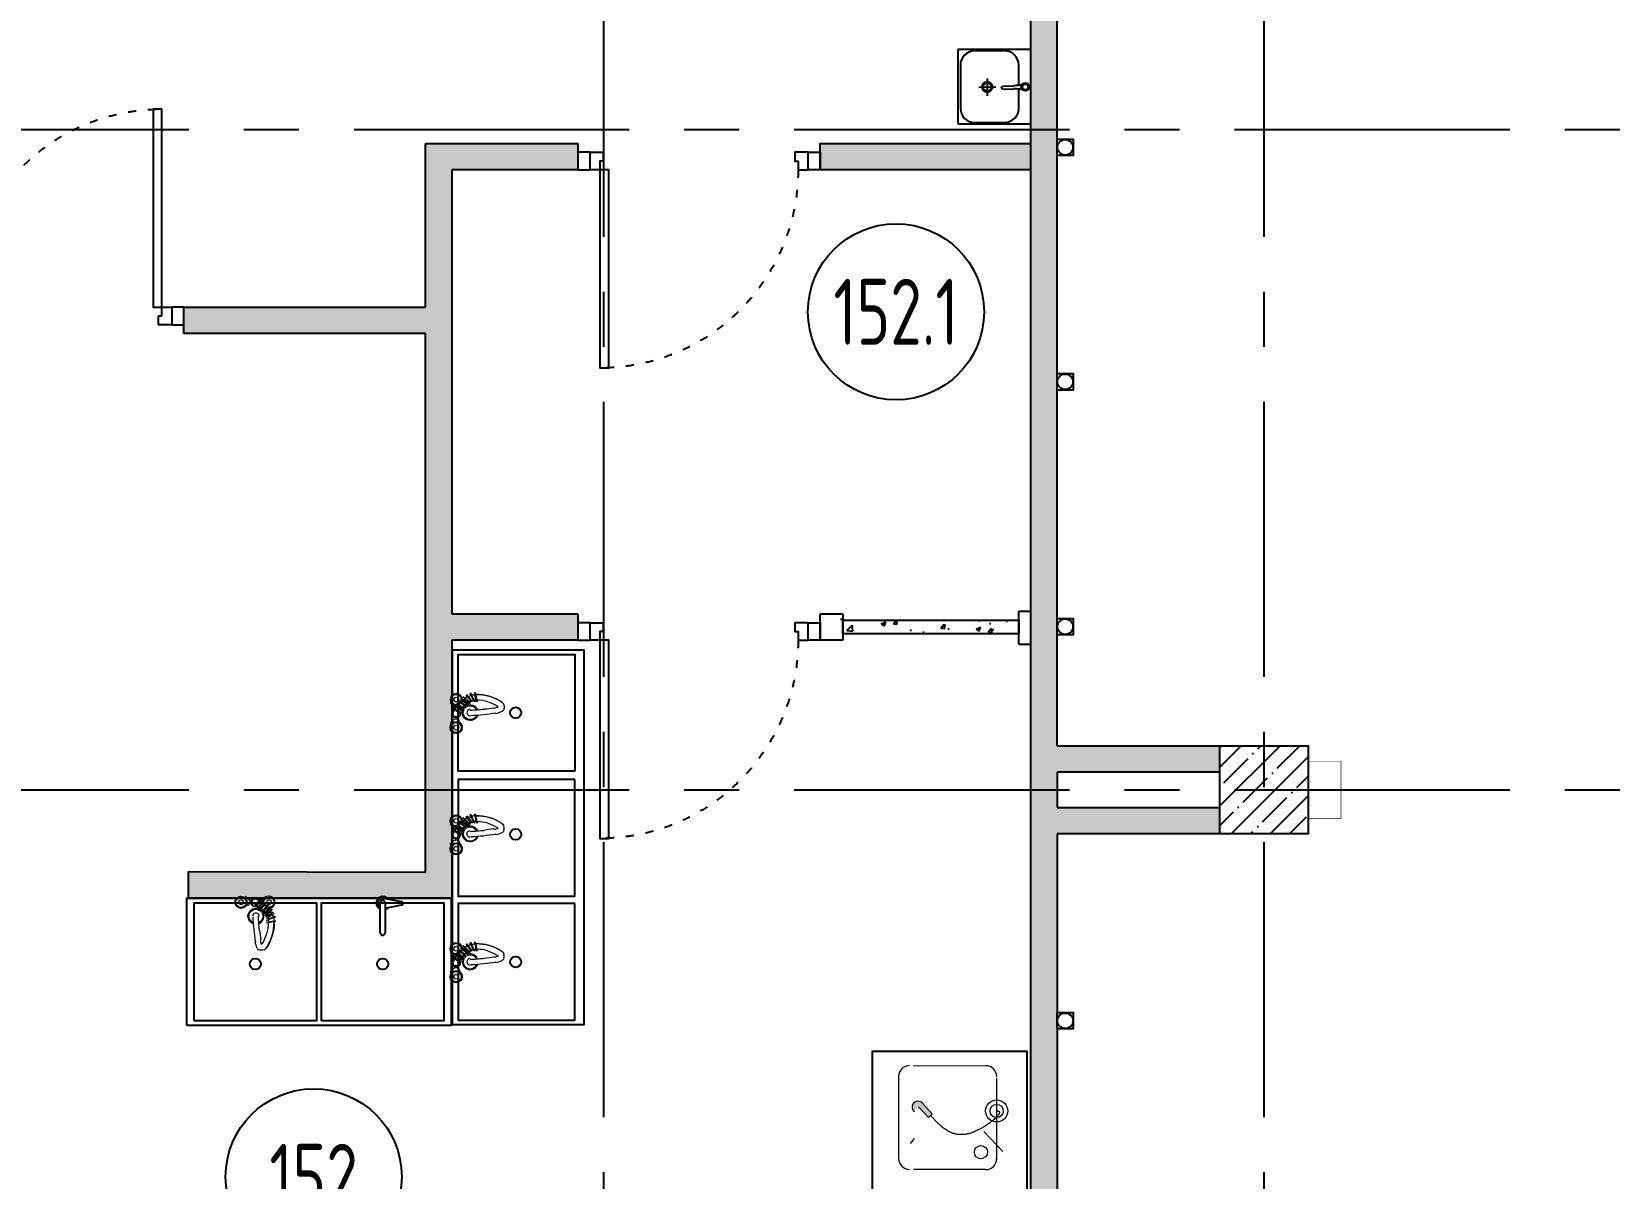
# Model space of a CAD drawing. Header units: millimetres. Extents: x -9318 to 9016603, y 0 to 838141.
# Drawn here: x 69804 to 76998, y 207242 to 212453 of the extents above; entities that cross this region are included whole.
import ezdxf
from ezdxf import colors
from ezdxf.entities.mleader import LeaderData, LeaderLine
from ezdxf.enums import TextEntityAlignment as Align
from ezdxf.math import Vec2, Vec3

# ---------------------------------------------------------------- set-up
doc = ezdxf.new("R2010")
doc.units = ezdxf.units.MM
doc.linetypes.add('ACAD_ISO03W100', pattern=[30, 12, -18])
doc.linetypes.add('CENTER', pattern=[2, 1.25, -0.25, 0.25, -0.25])
doc.layers.add('АР_Номер помещения', color=1, linetype='Continuous', lineweight=25)
doc.layers.add('ТХ_дозаторы', color=7, linetype='Continuous')
doc.layers.add('ТХ_обор_бытовое', color=14, linetype='Continuous')
doc.styles.add('ISOCPEUR', font='isocpeur.ttf', dxfattribs={"width": 0.7})
pattern_1 = [(50, (275635.95, 96407.27), (215.17805, -18.82564), [22.5, -247.5]), (355, (275635.95, 96407.27), (-41.6254, 225.65764), [18, -198]), (100.45144, (275653.88, 96405.7), (173.55265, 206.832), [19.12206, -210.34263]), (46.1842, (275635.95, 96467.27), (320.1724, -49.65578), [33.75, -371.25]), (96.63564, (275662.63, 96463.14), (280.3986, 292.2356), [28.6831, -315.51413]), (351.18416, (275635.95, 96467.27), (280.3986, 292.2356), [27, -297]), (21, (275665.95, 96452.27), (179.07212, -120.78567), [22.5, -247.5]), (326, (275665.95, 96452.27), (72.9946, 217.54501), [18, -198]), (71.45144, (275680.87, 96442.2), (252.06671, 96.75935), [19.12206, -210.34263]), (37.5, (275635.95, 96407.274), (3.647957, 99.868156), [0, -195.6, 0, -201, 0, -198.75]), (7.5, (275635.95, 96407.27), (78.92086, 118.323514), [0, -114.6, 0, -191.1, 0, -75.75]), (327.5, (275569.05, 96407.274), (160.14673, -6.766462), [0, -75, 0, -234, 0, -310.5]), (317.5, (275539.05, 96407.27), (174.95585, 30.031495), [0, -97.5, 0, -155.4, 0, -220.5])]

# ---------------------------------------------------------------- blocks, each defined once
blk = doc.blocks.new('*U1213')
at = {"color": 8}
blk.add_lwpolyline([(100, 80), (100, 980), (140, 980), (140, 80)], close=True, dxfattribs=at)
for points in [[(0, 0), (0, 80), (55, 80), (55, 0), (0, 0)], [(55, 80), (55, 0), (115, 0), (115, 40), (100, 40), (100, 80), (55, 80)], [(1045, 80), (1045, 0), (985, 0), (985, 40), (1000, 40), (1000, 80), (1045, 80)], [(1100, 0), (1100, 80), (1045, 80), (1045, 0), (1100, 0)]]:
    blk.add_lwpolyline(points, dxfattribs=at)
at = {"color": 8, "linetype": 'ACAD_ISO03W100', "ltscale": 3}
blk.add_arc((100, 80), 900, 0, 90, dxfattribs=at)
blk = doc.blocks.new('_DotSmall')
at = {"color": 8, "linetype": 'ByBlock', "const_width": 0.5}
blk.add_lwpolyline([(-0.0625, 0, 1), (0.0625, 0, 1)], format="xyb", close=True, dxfattribs=at)
blk = doc.blocks.new('*U501')
at = {"layer": 'АР_Номер помещения', "color": 8}
blk.add_circle((-5453, -2049.5), 400, dxfattribs=at)
at = {"color": 8, "style": 'ISOCPEUR', "width": 0.7, "flags": 1}
blk.add_attdef('КАТЕГОРИЯ', (-499.2, -2092.2), '', height=250, dxfattribs=at)
at = {"layer": 'АР_Номер помещения', "color": 8, "style": 'ISOCPEUR', "width": 0.7}
blk.add_attdef('НОМЕР_ПОМЕЩЕНИЯ', text='', height=300, dxfattribs=at).set_placement((-5453, -2049.5), align=Align.MIDDLE_CENTER)
blk = doc.blocks.new('*U684')
at = {"layer": 'АР_Номер помещения', "color": 8}
blk.add_circle((-3097, -3391.9), 400, dxfattribs=at)
at = {"color": 8, "style": 'ISOCPEUR', "width": 0.7, "flags": 1}
blk.add_attdef('КАТЕГОРИЯ', (-499.2, -2092.2), '', height=250, dxfattribs=at)
at = {"layer": 'АР_Номер помещения', "color": 8, "style": 'ISOCPEUR', "width": 0.7}
blk.add_attdef('НОМЕР_ПОМЕЩЕНИЯ', text='', height=300, dxfattribs=at).set_placement((-3097, -3391.9), align=Align.MIDDLE_CENTER)
blk = doc.blocks.new('*U400')
at = {"color": 8}
for points in [[(-55, -80), (-55, 0), (-115, 0), (-115, -40), (-100, -40), (-100, -80), (-55, -80)], [(0, 0), (0, -80), (-55, -80), (-55, 0), (0, 0)], [(-1100, 0), (-1100, -80), (-1045, -80), (-1045, 0), (-1100, 0)], [(-1045, -80), (-1045, 0), (-985, 0), (-985, -40), (-1000, -40), (-1000, -80), (-1045, -80)]]:
    blk.add_lwpolyline(points, dxfattribs=at)
blk.add_lwpolyline([(-100, -80), (-100, -980), (-140, -980), (-140, -80)], close=True, dxfattribs=at)
at = {"color": 8, "linetype": 'ACAD_ISO03W100', "ltscale": 3}
blk.add_arc((-100, -80), 900, 180, 270, dxfattribs=at)
blk = doc.blocks.new('*U396')
at = {"color": 8}
for points in [[(-55, -80), (-55, 0), (-115, 0), (-115, -40), (-100, -40), (-100, -80), (-55, -80)], [(0, 0), (0, -80), (-55, -80), (-55, 0), (0, 0)], [(-1100, 0), (-1100, -80), (-1045, -80), (-1045, 0), (-1100, 0)], [(-1045, -80), (-1045, 0), (-985, 0), (-985, -40), (-1000, -40), (-1000, -80), (-1045, -80)]]:
    blk.add_lwpolyline(points, dxfattribs=at)
blk.add_lwpolyline([(-100, -80), (-100, -980), (-140, -980), (-140, -80)], close=True, dxfattribs=at)
at = {"color": 8, "linetype": 'ACAD_ISO03W100', "ltscale": 3}
blk.add_arc((-100, -80), 900, 180, 270, dxfattribs=at)
blk = doc.blocks.new('У240')
at = {"layer": 'ТХ_обор_бытовое', "color": 8, "lineweight": 0, "ltscale": 100, "transparency": 33554687, "const_width": 2}
blk.add_lwpolyline([(259065, 2931.5), (259065, 3191.5), (259215, 3191.5), (259215, 2931.5)], close=True, dxfattribs=at)
blk = doc.blocks.new('A$C500e89c7')
at = {"color": 8, "ltscale": 100}
blk.add_circle((-36.5, 37.3), 35.3, dxfattribs=at)
at = {"layer": 'ТХ_дозаторы', "color": 8, "ltscale": 100}
blk.add_lwpolyline([(-73, 74.7), (0, 74.7), (0, 0), (-73, 0)], close=True, dxfattribs=at)

msp = doc.modelspace()

# ---------------------------------------------------------------- hatches: boundary and pattern name
at = {"ltscale": 100}
h = msp.add_hatch(dxfattribs=at)
h.set_pattern_fill('AR-CONC', color=256, scale=30)
h.set_pattern_definition(pattern_1)
h.paths.add_polyline_path([(74462.16, 214778.17), (74462.35, 214807.93), (75202.03, 214807.96), (75202.03, 214927.96), (74342.56, 214927.92), (74342.56, 212371.89), (74342.63, 212371.89), (74343.22, 212034.9), (74342.56, 212034.89), (74342.56, 212007.96), (74462.16, 212007.96)])
h.paths.add_polyline_path([(74462.16, 212007.96), (74342.56, 212007.96), (74342.56, 211414.44), (74342.56, 209007.96), (74462.56, 209007.96), (74462.56, 209087.96), (75202.03, 209087.96), (75202.03, 209207.96), (75062.16, 209207.96), (75062.16, 209207.95), (74462.16, 209207.95)])
h.paths.add_polyline_path([(75202.03, 208927.93), (74462.56, 208927.93), (74462.56, 209007.96), (74342.56, 209007.96), (74342.56, 207109.81), (74462.56, 207109.81), (74462.56, 208807.93), (75202.03, 208807.93), (75202.03, 208807.93)])
h = msp.add_hatch(dxfattribs=at)
h.set_pattern_fill('AR-CONC', color=256, scale=30)
h.set_pattern_definition(pattern_1)
h.paths.add_polyline_path([(74342.56, 211944.89), (73385.64, 211944.82), (73385.64, 211824.82), (74342.56, 211824.92)])
h.paths.add_polyline_path([(72285.64, 211904.82), (72285.64, 211944.84), (71593.22, 211944.81), (71593.22, 211201.05), (70495.86, 211201.05), (70495.86, 211121.05), (70495.86, 211081.05), (71593.22, 211081.05), (71590.6, 208633.28), (70516.65, 208635.95), (70516.65, 208515.95), (71713.22, 208515.77), (71713.22, 209687.05), (72285.64, 209687.05), (72285.64, 209807.05), (71713.22, 209807.05), (71713.22, 211824.82), (72285.64, 211824.84)])
h = msp.add_hatch(dxfattribs=at)
h.set_pattern_fill('AR-CONC', color=256, scale=30)
h.set_pattern_definition(pattern_1)
h.paths.add_polyline_path([(73488.94, 209807.05), (73385.64, 209807.05), (73385.64, 209767.05), (73385.64, 209767.05), (73385.64, 209687.05), (73488.94, 209687.05)])
h.paths.add_polyline_path([(74342.56, 209819.98), (74288.94, 209819.98), (74288.94, 209669.98), (74342.56, 209669.98)])
h.paths.add_polyline_path([(74288.94, 209778.31), (73488.94, 209778.31), (73488.94, 209715.79), (74288.94, 209715.79)])
h = msp.add_hatch(dxfattribs=at)
h.set_pattern_fill('ANSI35', color=256, scale=500)
h.set_pattern_definition([(45, (-881850.06, 249079.43), (-88.388348, 88.388348), []), (45, (-881761.68, 249079.43), (-88.388348, 88.388348), [156.25, -31.25, 0, -31.25])])
h.paths.add_polyline_path([(75602.03, 209207.96), (75202.03, 209207.96), (75202.03, 208807.96), (75602.03, 208807.96)])
at = {"linetype": 'Continuous', "lineweight": 0}
msp.add_hatch(color=256, dxfattribs=at).paths.add_polyline_path([(73849.3, 207583.81, 1.1030831), (73814.04, 207545.03), (73832.61, 207567.37), (73878.68, 207518.6), (73894.57, 207535.89)])

# ---------------------------------------------------------------- linework, layer by layer
at = {"linetype": 'CENTER', "ltscale": 1000}
for p, q in [((72402.03, 230770.43), (72402.03, 175038.08)), ((75402.03, 230770.43), (75402.03, 175038.08)), ((51268.34, 212007.96), (134446.74, 212007.96)), ((51268.34, 209007.96), (134446.74, 209007.96))]:
    msp.add_line(p, q, dxfattribs=at)
for p, q in [((74342.63, 212371.89), (74010.63, 212371.31)), ((74010.63, 212371.31), (74011.22, 212034.31)), ((74343.22, 212034.9), (74342.63, 212371.89)), ((74022.75, 212301.33), (74023.1, 212104.33)), ((74223.64, 212365.69), (74086.64, 212365.44)), ((74287.91, 212209.2), (74287.75, 212301.8)), ((74144.77, 212240.21), (74144.99, 212161.9)), ((74106.06, 212201.42), (74184.37, 212201.64)), ((74210.11, 212197.98), (74210.15, 212198.83)), ((74210.2, 212197.13), (74210.11, 212197.98)), ((74210.15, 212198.83), (74210.32, 212199.66)), ((74210.42, 212196.31), (74210.2, 212197.13)), ((74210.32, 212199.66), (74210.62, 212200.44)), ((74210.35, 212197.98), (74210.4, 212199.09)), ((74210.47, 212196.88), (74210.35, 212197.98)), ((74210.4, 212199.09), (74210.63, 212200.17)), ((74210.77, 212195.55), (74210.42, 212196.31)), ((74210.76, 212195.82), (74210.47, 212196.88)), ((74210.62, 212200.44), (74210.94, 212201)), ((74210.66, 212200.55), (74211.06, 212201.6)), ((74211.12, 212195.02), (74210.77, 212195.55)), ((74211.25, 212195.18), (74210.79, 212196.2)), ((74211.06, 212201.6), (74211.6, 212202.53)), ((74211.85, 212194.29), (74211.25, 212195.18)), ((74211.6, 212202.53), (74212.28, 212203.34)), ((74212.57, 212193.52), (74211.85, 212194.29)), ((74212.28, 212203.34), (74213.11, 212204.05)), ((74213.45, 212192.87), (74212.57, 212193.52)), ((74213.11, 212204.04), (74214, 212204.54)), ((74214.37, 212192.42), (74213.45, 212192.87)), ((74214, 212204.54), (74214.96, 212204.86)), ((74215.34, 212192.16), (74214.37, 212192.42)), ((74214.96, 212204.86), (74264.34, 212206.37)), ((74215.34, 212192.16), (74265.73, 212193.58)), ((74264.28, 212206.36), (74264.34, 212206.37)), ((74264.34, 212206.37), (74265.33, 212206.5)), ((74276.69, 212207.73), (74265.34, 212206.5)), ((74277.14, 212193.04), (74265.73, 212193.58)), ((74287.01, 212209.04), (74276.69, 212207.73)), ((74288.13, 212192.07), (74277.14, 212193.04)), ((74294.88, 212210.4), (74286.93, 212209.03)), ((74288.1, 212104.8), (74287.94, 212192.08)), ((74296.06, 212191.19), (74288.05, 212192.08)), ((74300.74, 212211.87), (74294.88, 212210.4)), ((74302.01, 212190.08), (74296.06, 212191.19)), ((74303.91, 212213.37), (74300.6, 212211.84)), ((74305.26, 212188.78), (74301.87, 212190.11)), ((74011.22, 212034.31), (74343.22, 212034.9)), ((74087.21, 212040.44), (74224.21, 212040.69)), ((71387.01, 208357.82, -0.53), (71387.01, 208493.95, -0.53)), ((71401, 208515.97, -0.53), (71483, 208499.57, -0.53)), ((71409.28, 208493.95, -0.53), (71409.28, 208357.82, -0.53)), ((71483, 208483.17, -0.53), (71409.28, 208468.43, -0.53))]:
    msp.add_line(p, q)
at = {"ltscale": 100}
for p, q in [((71593.22, 211944.81), (72285.64, 211944.84)), ((72285.64, 211944.84), (72285.64, 211824.82)), ((72285.64, 211824.84), (71713.22, 211824.82)), ((74342.56, 211824.92), (73385.64, 211824.82))]:
    msp.add_line(p, q, dxfattribs=at)
at = {"linetype": 'Continuous', "lineweight": 0}
for p, q in [((73742.3, 207704.65), (73741.7, 207332.55)), ((73810.6, 207754.54), (74138.11, 207754.01)), ((74187.61, 207697.53), (74187.01, 207325.44)), ((73878.68, 207518.6), (73832.61, 207567.37)), ((73894.57, 207535.89), (73848.5, 207584.65)), ((73878.68, 207518.6), (73894.57, 207535.89)), ((73795.58, 207400.56), (73814.15, 207422.89)), ((74215.85, 207363.91), (74129.77, 207455.35)), ((74137.35, 207281.91), (73809.84, 207282.44))]:
    msp.add_line(p, q, dxfattribs=at)
at = {"ltscale": 100}
for points in [[(74342.56, 211414.44), (74342.56, 214927.92), (75202.03, 214927.96)], [(74462.35, 209207.96), (74462.35, 214807.93)], [(71593.22, 211201.05), (71593.22, 211944.81)], [(73385.64, 211824.75), (73385.64, 211944.82), (74342.56, 211944.89)], [(71713.22, 211824.82), (71713.22, 209807.05)], [(74342.56, 206141.98), (74342.56, 211414.44)], [(70495.86, 211081.05), (70495.86, 211201.05)], [(70495.86, 211201.05), (71593.22, 211201.05)], [(71593.22, 211081.05), (70495.86, 211081.05)], [(70516.65, 208635.95), (71593.22, 208633.27), (71593.22, 211081.05)], [(71713.22, 209807.05), (72285.64, 209807.05)], [(72285.64, 209807.05), (72285.64, 209687.05)], [(73385.64, 209687.05), (73385.64, 209807.05)], [(73385.64, 209807.05), (73488.94, 209807.05)], [(74288.94, 209669.98), (74288.94, 209819.98)], [(71713.22, 209687.05), (71713.22, 208515.77), (70516.65, 208515.95)], [(72285.64, 209687.05), (71713.22, 209687.05)], [(73488.94, 209687.05), (73385.64, 209687.05)], [(74288.94, 209669.98), (74342.56, 209669.98)], [(74462.56, 209207.96), (75202.03, 209207.96)], [(75202.03, 209087.96), (74462.56, 209087.96)], [(74462.56, 209087.96), (74462.56, 208927.93)], [(74462.56, 208927.93), (75202.03, 208927.93)], [(75202.03, 208807.93), (74462.56, 208807.93)], [(74462.56, 208807.93), (74462.56, 207109.81)], [(70516.65, 208515.95), (70516.65, 208635.95)]]:
    msp.add_lwpolyline(points, dxfattribs=at)
at = {"ltscale": 100, "elevation": 0}
for points in [[(73488.94, 209807.05), (73488.94, 209687.05)], [(74288.94, 209819.98), (74342.56, 209819.98)]]:
    msp.add_lwpolyline(points, dxfattribs=at)
at = {"ltscale": 100}
for points in [[(73488.94, 209715.79), (73488.94, 209778.31), (74288.94, 209778.31), (74288.94, 209715.79)], [(75202.03, 209207.96), (75602.03, 209207.96), (75602.03, 208807.96), (75202.03, 208807.96)]]:
    msp.add_lwpolyline(points, close=True, dxfattribs=at)
at = {"elevation": -0.53}
for points in [[(71713.71, 209641.77), (71713.71, 207941.77), (72313.71, 207941.77), (72313.71, 209641.77)], [(72271.71, 209092.92), (71741.71, 209092.92), (71741.71, 209622.92), (72271.71, 209622.92)], [(72271.71, 209055.08), (71741.71, 209055.08), (71741.71, 208525.08), (72271.71, 208525.08)], [(70509.15, 207935.95), (70509.15, 208515.95), (71709.15, 208515.95), (71709.15, 207935.95)], [(70542.15, 207957.95), (70542.15, 208493.95), (71098.15, 208493.95), (71098.15, 207957.95)], [(71120.15, 207957.95), (71120.15, 208493.95), (71676.15, 208493.95), (71676.15, 207957.95)], [(72271.71, 208490.62), (71741.71, 208490.62), (71741.71, 207960.62), (72271.71, 207960.62)]]:
    msp.add_lwpolyline(points, close=True, dxfattribs=at)
at = {"lineweight": 0, "elevation": -0.53}
for points in [[(71759.99, 209416.46, 3.3495143), (71742.42, 209391.95, -3.3495143)], [(71737.1, 209394.79, -2.5734002), (71755.65, 209420.17)], [(71764.38, 209414.07, -0.0210487), (71772.55, 209420.66)], [(71774.61, 209425.25, -0.0304455), (71784.05, 209430.84)], [(71787.54, 209432.54, -0.0388219), (71800.72, 209437.41)], [(71804.42, 209438.38, -0.0437078), (71820.1, 209440.71)], [(71939.03, 209407.11, -0.0984024), (71949.33, 209395.29, 0.0984024), (71937.93, 209406.56, 0.1538852), (71822.06, 209440.85, -0.1538852), (71939.03, 209407.11)], [(71751.54, 209353.72, -1.8791485), (71725.75, 209371.94)], [(71723.71, 209371.03, 1.6395732), (71751.38, 209351.49, -1.6395732)], [(71719.79, 209363.52, -0.0163587), (71732.74, 209383.14, 0.0163587), (71720.07, 209362.17, 1.0001093), (71744.95, 209346.11, -1.0001093), (71719.79, 209363.52)], [(71732.17, 209381.65, -0.2326026), (71717.23, 209389.33)], [(71727.55, 209372.52, -0.0399114), (71730.52, 209373.08)], [(71740.68, 209393.9, 0.0068783), (71734.94, 209386.21, -0.0068783)], [(71750.02, 209402.27, -0.1115713), (71741.73, 209396.24)], [(71748.98, 209404.33, 0.0068665), (71743.01, 209396.91, -0.0068665)], [(71752.3, 209405.36, 0.1211221), (71755.73, 209415.93, -0.1211221)], [(71754.51, 209404.38, -0.0200707), (71761.58, 209411.54)], [(71830, 209346.74, -0.9218437), (71760.52, 209364.34)], [(71765.58, 209377.58, 0.0714966), (71761.39, 209368.22, -0.0714966)], [(71825.76, 209347.36, -1.1087074), (71769.1, 209375.24)], [(71775.31, 209387.8, 0.0712357), (71767.87, 209380.81, -0.0712357)], [(71778.29, 209384.72, 0.0758007), (71771.25, 209378.26, -0.0758007)], [(71779, 209390.06, -0.4231027), (71828.17, 209374.41)], [(71795.98, 209373.18, 1.0000493), (71795.98, 209343.56, -1.0000493)], [(71781.2, 209386.45, -0.4137794), (71824.04, 209373.21)], [(71859.59, 209372.82, -0.0085311), (71795.98, 209367.97)], [(71912.9, 209356.24, -0.0301525), (71798.5, 209344.43)], [(71876.56, 209407.94, 0.0734966), (71825.79, 209415.49, -0.0734966)], [(71861.25, 209375.19, 0.021688), (71902.94, 209380.84, -0.021688)], [(71921.12, 209385.49, 0.0865616), (71875.54, 209406.43, -0.0865616)], [(71903.83, 209379.03, 0.0486418), (71924.83, 209384.79, -0.0486418)], [(71939.32, 209363.32, -0.0767929), (71910.61, 209353.54)], [(71940.65, 209364.03, 0.1284458), (71950.64, 209373.69, -0.1284458)], [(71947.97, 209393.1, -0.2632025), (71947.94, 209374.35)], [(71717.24, 209323.18, -0.5029621), (71747.8, 209323.18)], [(71742.42, 208841.05, -3.3495143), (71759.99, 208865.56)], [(71737.1, 208843.89, -2.5734002), (71755.65, 208869.27)], [(71740.68, 208843.01, 0.0068783), (71734.94, 208835.31, -0.0068783)], [(71750.02, 208851.37, -0.1115713), (71741.73, 208845.34)], [(71748.98, 208853.44, 0.0068665), (71743.01, 208846.01, -0.0068665)], [(71755.73, 208865.03, -0.1211221), (71752.3, 208854.46)], [(71761.58, 208860.64, 0.0200707), (71754.51, 208853.48, -0.0200707)], [(71772.55, 208869.76, 0.0210487), (71764.38, 208863.17, -0.0210487)], [(71784.05, 208879.94, 0.0304455), (71774.61, 208874.35, -0.0304455)], [(71779, 208839.16, -0.4231027), (71828.17, 208823.51)], [(71787.54, 208881.64, -0.0388219), (71800.72, 208886.51)], [(71820.1, 208889.82, 0.0437078), (71804.42, 208887.48, -0.0437078)], [(71939.03, 208856.21, -0.0984024), (71949.33, 208844.39, 0.0984024), (71937.93, 208855.66, 0.1538852), (71822.06, 208889.95, -0.1538852), (71939.03, 208856.21)], [(71825.79, 208864.6, -0.0734966), (71876.56, 208857.04)], [(71875.54, 208855.53, -0.0865616), (71921.12, 208834.59)], [(71725.75, 208821.04, 1.8791485), (71751.54, 208802.82, -1.8791485)], [(71723.71, 208820.13, 1.6395732), (71751.38, 208800.6, -1.6395732)], [(71719.79, 208812.62, -0.0163587), (71732.74, 208832.24, 0.0163587), (71720.07, 208811.27, 1.0001093), (71744.95, 208795.21, -1.0001093), (71719.79, 208812.62)], [(71732.17, 208830.75, -0.2326026), (71717.23, 208838.43)], [(71717.24, 208772.28, -0.5029621), (71747.8, 208772.28)], [(71730.52, 208822.18, 0.0399114), (71727.55, 208821.62, -0.0399114)], [(71830, 208795.84, -0.9218437), (71760.52, 208813.45)], [(71765.58, 208826.69, 0.0714966), (71761.39, 208817.32, -0.0714966)], [(71769.1, 208824.34, 1.1087074), (71825.76, 208796.46, -1.1087074)], [(71775.31, 208836.9, 0.0712357), (71767.87, 208829.91, -0.0712357)], [(71778.29, 208833.82, 0.0758007), (71771.25, 208827.36, -0.0758007)], [(71795.98, 208792.66, -1.0000493), (71795.98, 208822.28)], [(71781.2, 208835.55, -0.4137794), (71824.04, 208822.31)], [(71859.59, 208821.92, -0.0085311), (71795.98, 208817.07)], [(71912.9, 208805.34, -0.0301525), (71798.5, 208793.53)], [(71902.94, 208829.94, -0.021688), (71861.25, 208824.3)], [(71903.83, 208828.13, 0.0486418), (71924.83, 208833.89, -0.0486418)], [(71939.32, 208812.42, -0.0767929), (71910.61, 208802.65)], [(71940.65, 208813.13, 0.1284458), (71950.64, 208822.79, -0.1284458)], [(71947.94, 208823.46, 0.2632025), (71947.97, 208842.2, -0.2632025)], [(70787.38, 208511.74, -0.5029621), (70787.38, 208481.18)], [(70815.69, 208477.6, -1.6395732), (70835.23, 208505.26)], [(70836.14, 208503.23, 1.8791485), (70817.92, 208477.43, -1.8791485)], [(70827.72, 208509.19, -0.0163587), (70847.34, 208496.23, 0.0163587), (70826.37, 208508.9, 1.0001093), (70810.31, 208484.03, -1.0001093), (70827.72, 208509.19)], [(70837.28, 208498.46, 0.0399114), (70836.72, 208501.43, -0.0399114)], [(70845.85, 208496.8, -0.2326026), (70853.53, 208511.75)], [(70850.41, 208494.03, -0.0068783), (70858.1, 208488.3)], [(70880.66, 208468.98, 3.3495143), (70856.15, 208486.55, -3.3495143)], [(70858.99, 208491.87, -2.5734002), (70884.37, 208473.33)], [(70866.47, 208478.96, -0.1115713), (70860.44, 208487.25)], [(70868.53, 208479.99, 0.0068665), (70861.11, 208485.97, -0.0068665)], [(70810.94, 208398.97, -0.9218437), (70828.55, 208468.46)], [(70811.56, 208403.22, -1.1087074), (70839.44, 208459.87)], [(70837.38, 208432.99, 1.0000493), (70807.76, 208432.99, -1.0000493)], [(70808.63, 208430.47, 0.0301525), (70820.44, 208316.07, -0.0301525)], [(70832.17, 208432.99, 0.0085311), (70837.02, 208369.39, -0.0085311)], [(70841.79, 208463.4, 0.0714966), (70832.42, 208467.58, -0.0714966)], [(70850.65, 208447.78, -0.4137794), (70837.41, 208404.94)], [(70838.61, 208400.8, 0.4231027), (70854.26, 208449.97, -0.4231027)], [(70848.92, 208450.69, 0.0758007), (70842.46, 208457.73, -0.0758007)], [(70845.01, 208461.1, -0.0712357), (70852, 208453.67)], [(70868.58, 208474.47, -0.0200707), (70875.74, 208467.39)], [(70880.13, 208473.25, -0.1211221), (70869.56, 208476.67)], [(70878.27, 208464.6, -0.0210487), (70884.86, 208456.42)], [(70889.45, 208454.37, -0.0304455), (70895.04, 208444.92)], [(70896.74, 208441.43, -0.0388219), (70901.61, 208428.26)], [(70902.58, 208424.56, -0.0437078), (70904.91, 208408.88)], [(70839.39, 208367.73, 0.021688), (70845.04, 208326.04, -0.021688)], [(70870.63, 208353.44, -0.0865616), (70849.69, 208307.86)], [(70871.31, 208289.95, -0.0984024), (70859.49, 208279.65, 0.0984024), (70870.76, 208291.04, 0.1538852), (70905.05, 208406.92, -0.1538852), (70871.31, 208289.95)], [(70872.14, 208352.42, 0.0734966), (70879.69, 208403.19, -0.0734966)], [(70817.74, 208318.37, 0.0767929), (70827.52, 208289.65, -0.0767929)], [(70828.23, 208288.32, 0.1284458), (70837.89, 208278.34, -0.1284458)], [(70857.3, 208281.01, -0.2632025), (70838.55, 208281.04)], [(70848.99, 208304.15, -0.0486418), (70843.23, 208325.15)], [(71742.42, 208259.65, -3.3495143), (71759.99, 208284.16)], [(71737.1, 208262.49, -2.5734002), (71755.65, 208287.87)], [(71741.73, 208263.94, 0.1115713), (71750.02, 208269.97, -0.1115713)], [(71748.98, 208272.03, 0.0068665), (71743.01, 208264.61, -0.0068665)], [(71755.73, 208283.63, -0.1211221), (71752.3, 208273.06)], [(71761.58, 208279.24, 0.0200707), (71754.51, 208272.08, -0.0200707)], [(71764.38, 208281.77, -0.0210487), (71772.55, 208288.36)], [(71784.05, 208298.54, 0.0304455), (71774.61, 208292.94, -0.0304455)], [(71800.72, 208305.11, 0.0388219), (71787.54, 208300.24, -0.0388219)], [(71804.42, 208306.08, -0.0437078), (71820.1, 208308.41)], [(71939.03, 208274.81, -0.0984024), (71949.33, 208262.99, 0.0984024), (71937.93, 208274.26, 0.1538852), (71822.06, 208308.55, -0.1538852), (71939.03, 208274.81)], [(71876.56, 208275.64, 0.0734966), (71825.79, 208283.19, -0.0734966)], [(71921.12, 208253.19, 0.0865616), (71875.54, 208274.13, -0.0865616)], [(71751.54, 208221.42, -1.8791485), (71725.75, 208239.64)], [(71723.71, 208238.73, 1.6395732), (71751.38, 208219.19, -1.6395732)], [(71719.79, 208231.22, -0.0163587), (71732.74, 208250.84, 0.0163587), (71720.07, 208229.87, 1.0001093), (71744.95, 208213.81, -1.0001093), (71719.79, 208231.22)], [(71732.17, 208249.34, -0.2326026), (71717.23, 208257.03)], [(71747.8, 208190.88, 0.5029621), (71717.24, 208190.88, -0.5029621)], [(71727.55, 208240.22, -0.0399114), (71730.52, 208240.78)], [(71740.68, 208261.6, 0.0068783), (71734.94, 208253.91, -0.0068783)], [(71760.52, 208232.04, 0.9218437), (71830, 208214.43, -0.9218437)], [(71765.58, 208245.28, 0.0714966), (71761.39, 208235.92, -0.0714966)], [(71769.1, 208242.94, 1.1087074), (71825.76, 208215.06, -1.1087074)], [(71767.87, 208248.51, -0.0712357), (71775.31, 208255.5)], [(71778.29, 208252.41, 0.0758007), (71771.25, 208245.96, -0.0758007)], [(71828.17, 208242.11, 0.4231027), (71779, 208257.76, -0.4231027)], [(71795.98, 208240.88, 1.0000493), (71795.98, 208211.26, -1.0000493)], [(71781.2, 208254.15, -0.4137794), (71824.04, 208240.9)], [(71859.59, 208240.52, -0.0085311), (71795.98, 208235.67)], [(71912.9, 208223.94, -0.0301525), (71798.5, 208212.13)], [(71861.25, 208242.89, 0.021688), (71902.94, 208248.54, -0.021688)], [(71924.83, 208252.49, -0.0486418), (71903.83, 208246.73)], [(71939.32, 208231.02, -0.0767929), (71910.61, 208221.24)], [(71940.65, 208231.73, 0.1284458), (71950.64, 208241.39, -0.1284458)], [(71947.94, 208242.05, 0.2632025), (71947.97, 208260.8, -0.2632025)]]:
    msp.add_lwpolyline(points, format="xyb", dxfattribs=at)
for points in [[(71751.55, 209419.72), (71785.4, 209394.34)], [(71755.79, 209423.96), (71789.64, 209398.57)], [(71764.25, 209432.42), (71798.1, 209402.8)], [(71793.87, 209398.57), (71764.25, 209428.19)], [(71776.94, 209436.65), (71802.33, 209407.03)], [(71806.56, 209407.03), (71781.17, 209440.88)], [(71798.1, 209449.34), (71815.02, 209407.03), (71793.87, 209445.11)], [(71823.48, 209407.03), (71815.02, 209449.34)], [(71819.25, 209449.34), (71827.72, 209407.03)], [(71713.47, 209394.34), (71705.01, 209402.8)], [(71717.71, 209381.64), (71755.79, 209356.26)], [(71751.55, 209352.03), (71717.71, 209377.41)], [(71764.25, 209368.95), (71726.17, 209394.34)], [(71726.17, 209390.11), (71760.02, 209364.72)], [(71734.63, 209402.8), (71768.48, 209377.41)], [(71734.63, 209398.57), (71768.48, 209373.18)], [(71738.86, 209352.03), (71747.32, 209360.49), (71751.55, 209368.95)], [(71743.09, 209415.49), (71776.94, 209390.11)], [(71743.09, 209411.26), (71776.94, 209385.87)], [(71755.79, 209373.18), (71760.02, 209381.64)], [(71768.48, 209390.11), (71764.25, 209385.87)], [(71764.25, 209381.64), (71764.25, 209385.87)], [(71772.71, 209394.34), (71776.94, 209394.34), (71776.94, 209398.57)], [(71781.17, 209402.8), (71785.4, 209402.8), (71793.87, 209411.26), (71785.4, 209402.8)], [(71793.87, 209411.26), (71785.4, 209402.8)], [(71802.33, 209411.26), (71806.56, 209415.49)], [(71810.79, 209415.49), (71806.56, 209415.49)], [(71819.25, 209415.49), (71815.02, 209415.49)], [(71713.47, 209322.41), (71705.01, 209309.71)], [(71751.55, 209309.71), (71743.09, 209322.41)], [(71705.01, 208851.9), (71713.47, 208843.44)], [(71764.25, 208818.05), (71726.17, 208843.44)], [(71768.48, 208826.51), (71734.63, 208851.9)], [(71734.63, 208847.67), (71768.48, 208822.28)], [(71776.94, 208839.21), (71743.09, 208864.59)], [(71776.94, 208834.98), (71743.09, 208860.36)], [(71751.55, 208868.83), (71785.4, 208843.44)], [(71755.79, 208873.06), (71789.64, 208847.67)], [(71798.1, 208851.9), (71764.25, 208881.52)], [(71793.87, 208847.67), (71764.25, 208877.29)], [(71772.71, 208843.44), (71776.94, 208843.44)], [(71802.33, 208856.13), (71776.94, 208885.75)], [(71776.94, 208847.67), (71776.94, 208843.44)], [(71781.17, 208889.98), (71806.56, 208856.13)], [(71798.1, 208860.36), (71793.87, 208860.36), (71785.4, 208851.9), (71781.17, 208851.9)], [(71785.4, 208851.9), (71793.87, 208860.36)], [(71798.1, 208898.44), (71815.02, 208856.13), (71793.87, 208894.21)], [(71810.79, 208864.59), (71806.56, 208864.59), (71802.33, 208860.36)], [(71815.02, 208898.44), (71823.48, 208856.13)], [(71815.02, 208864.59), (71819.25, 208864.59)], [(71819.25, 208898.44), (71827.72, 208856.13)], [(71705.01, 208758.81), (71713.47, 208771.51)], [(71717.71, 208830.75), (71755.79, 208805.36)], [(71717.71, 208826.51), (71751.55, 208801.13)], [(71726.17, 208839.21), (71760.02, 208813.82)], [(71738.86, 208801.13), (71747.32, 208809.59), (71751.55, 208818.05)], [(71743.09, 208771.51), (71751.55, 208758.81)], [(71755.79, 208822.28), (71760.02, 208830.75)], [(71768.48, 208839.21), (71764.25, 208834.98), (71764.25, 208830.75)], [(70773.91, 208523.96), (70786.61, 208515.5)], [(70773.91, 208477.42), (70786.61, 208485.88)], [(70841.61, 208511.27), (70816.23, 208477.42)], [(70816.23, 208490.11), (70824.69, 208481.65), (70833.15, 208477.42)], [(70845.84, 208511.27), (70820.46, 208473.19)], [(70854.31, 208502.81), (70828.92, 208468.96)], [(70833.15, 208464.73), (70858.54, 208502.81)], [(70837.38, 208460.5), (70862.77, 208494.35)], [(70867, 208494.35), (70841.61, 208460.5)], [(70875.46, 208485.88), (70850.08, 208452.03)], [(70879.69, 208485.88), (70854.31, 208452.03)], [(70858.54, 208515.5), (70867, 208523.96)], [(70837.38, 208473.19), (70845.84, 208468.96)], [(70845.84, 208464.73), (70850.08, 208464.73), (70854.31, 208460.5)], [(70883.93, 208477.42), (70858.54, 208443.57)], [(70862.77, 208452.03), (70858.54, 208452.03), (70858.54, 208456.27)], [(70888.16, 208473.19), (70862.77, 208439.34)], [(70862.77, 208435.11), (70892.39, 208464.73)], [(70896.62, 208464.73), (70867, 208430.88)], [(70867, 208447.8), (70867, 208443.57), (70875.46, 208435.11), (70867, 208443.57)], [(70875.46, 208435.11), (70867, 208443.57)], [(70900.85, 208452.03), (70871.23, 208426.65)], [(70871.23, 208422.42), (70905.08, 208447.8)], [(70913.54, 208430.88), (70871.23, 208413.95), (70909.31, 208435.11)], [(70871.23, 208405.49), (70913.54, 208413.95)], [(70879.69, 208422.42), (70875.46, 208426.65)], [(70879.69, 208422.42), (70879.69, 208418.18)], [(70879.69, 208413.95), (70879.69, 208409.72)], [(70913.54, 208409.72), (70871.23, 208401.26)], [(71713.47, 208262.04), (71705.01, 208270.5)], [(71768.48, 208245.11), (71734.63, 208270.5)], [(71743.09, 208283.19), (71776.94, 208257.81)], [(71743.09, 208278.96), (71776.94, 208253.57)], [(71785.4, 208262.04), (71751.55, 208287.42)], [(71789.64, 208266.27), (71755.79, 208291.65)], [(71798.1, 208270.5), (71764.25, 208300.12)], [(71764.25, 208295.89), (71793.87, 208266.27)], [(71776.94, 208304.35), (71802.33, 208274.73)], [(71806.56, 208274.73), (71781.17, 208308.58)], [(71781.17, 208270.5), (71785.4, 208270.5), (71793.87, 208278.96)], [(71798.1, 208278.96), (71793.87, 208278.96), (71785.4, 208270.5)], [(71798.1, 208317.04), (71815.02, 208274.73), (71793.87, 208312.81)], [(71806.56, 208283.19), (71802.33, 208278.96)], [(71806.56, 208283.19), (71810.79, 208283.19)], [(71815.02, 208317.04), (71823.48, 208274.73)], [(71815.02, 208283.19), (71819.25, 208283.19)], [(71819.25, 208317.04), (71827.72, 208274.73)], [(71755.79, 208223.96), (71717.71, 208249.34)], [(71751.55, 208219.72), (71717.71, 208245.11)], [(71764.25, 208236.65), (71726.17, 208262.04)], [(71760.02, 208232.42), (71726.17, 208257.81)], [(71734.63, 208266.27), (71768.48, 208240.88)], [(71738.86, 208219.72), (71747.32, 208228.19), (71751.55, 208236.65)], [(71755.79, 208240.88), (71760.02, 208249.34)], [(71764.25, 208253.57), (71768.48, 208257.81)], [(71764.25, 208253.57), (71764.25, 208249.34)], [(71772.71, 208262.04), (71776.94, 208262.04), (71776.94, 208266.27)], [(71705.01, 208177.41), (71713.47, 208190.11)], [(71743.09, 208190.11), (71751.55, 208177.41)]]:
    msp.add_lwpolyline(points, dxfattribs=at)
msp.add_lwpolyline([(73622.87, 206308.3), (73622.87, 207820.3), (74324.87, 207820.3), (74324.87, 206308.3)], close=True)
at = {"linetype": 'Continuous', "lineweight": 0}
msp.add_lwpolyline([(74187.78, 207548.54), (74192.78, 207548.53), (74193.78, 207547.53), (74197.78, 207547.52), (74197.78, 207546.52), (74198.78, 207546.52), (74200.77, 207544.51), (74200.76, 207538.51), (74199.76, 207537.52), (74199.76, 207536.52), (74198.76, 207534.52), (74196.75, 207532.52), (74196.75, 207531.52), (74195.75, 207529.52), (74194.75, 207528.52), (74192.75, 207527.53), (74191.74, 207525.53), (74190.74, 207524.53), (74189.74, 207522.53), (74187.74, 207521.54), (74186.73, 207519.54), (74184.73, 207518.54), (74182.73, 207516.54), (74181.72, 207514.55), (74179.72, 207513.55), (74175.72, 207509.56), (74173.71, 207508.56), (74169.71, 207504.56), (74167.71, 207503.57), (74163.7, 207499.57), (74161.7, 207498.58), (74158.7, 207496.58), (74154.69, 207492.59), (74151.69, 207491.59), (74147.68, 207487.6), (74144.68, 207486.61), (74142.68, 207484.61), (74139.67, 207482.61), (74137.67, 207480.62), (74134.67, 207479.62), (74131.66, 207477.63), (74129.66, 207476.63), (74126.66, 207474.63), (74124.66, 207472.64), (74121.66, 207471.64), (74118.65, 207469.65), (74116.65, 207468.65), (74113.65, 207466.66), (74110.65, 207465.66), (74108.64, 207463.66), (74102.64, 207461.67), (74100.64, 207459.68), (74097.63, 207458.68), (74095.63, 207457.68), (74089.63, 207455.69), (74087.63, 207453.7), (74084.62, 207452.7), (74082.62, 207451.71), (74079.62, 207450.71), (74077.62, 207449.71), (74074.62, 207449.72), (74072.62, 207448.72), (74069.62, 207447.73), (74065.61, 207445.73), (74062.61, 207445.74), (74060.61, 207444.74), (74058.61, 207444.74), (74055.61, 207443.75), (74053.61, 207443.75), (74051.61, 207442.76), (74048.61, 207442.76), (74046.61, 207441.76), (74042.61, 207441.77), (74040.61, 207440.77), (74015.61, 207440.81), (74013.61, 207441.82), (74007.61, 207441.83), (74005.61, 207442.83), (74001.61, 207442.84), (73999.61, 207443.84), (73998.61, 207443.84), (73996.61, 207444.84), (73994.61, 207444.85), (73992.61, 207445.85), (73990.61, 207445.85), (73988.61, 207446.86), (73987.62, 207447.86), (73985.62, 207447.86), (73981.62, 207449.87), (73980.62, 207449.87), (73976.62, 207451.88), (73975.62, 207452.88), (73973.63, 207453.88), (73971.63, 207453.88), (73970.63, 207454.89), (73966.63, 207456.89), (73965.63, 207457.89), (73963.63, 207458.9), (73962.64, 207459.9), (73958.64, 207461.91), (73957.64, 207462.91), (73955.64, 207463.91), (73954.64, 207464.91), (73952.65, 207465.92), (73951.65, 207466.92), (73949.65, 207467.92), (73948.65, 207468.92), (73946.65, 207469.92), (73945.66, 207471.93), (73943.66, 207472.93), (73942.66, 207473.93), (73940.66, 207474.93), (73939.66, 207475.94), (73937.66, 207476.94), (73936.67, 207478.94), (73934.67, 207479.94), (73929.68, 207484.95), (73927.68, 207485.96), (73926.68, 207486.96), (73925.68, 207488.96), (73923.68, 207489.96), (73886.74, 207527.02)], dxfattribs=at)
for centre, radius in [((74317.93, 212201.85), 18.25), ((74317.93, 212201.85), 13), ((72002.71, 209357.92, -0.53), 25), ((72002.71, 208805.08, -0.53), 25), ((70820.15, 208215.95, -0.53), 25), ((71398.15, 208215.95, -0.53), 25), ((72002.71, 208225.62, -0.53), 25)]:
    msp.add_circle(centre, radius)
at = {"lineweight": 0}
for centre, radius in [((71732.52, 209417.61, -0.53), 10.58), ((71732.52, 209290.68, -0.53), 27.5), ((71732.51, 209290.67, -0.53), 23.27), ((71732.52, 209290.68, -0.53), 10.58), ((71732.52, 208866.71, -0.53), 10.58), ((71732.52, 208739.78, -0.53), 27.5), ((71732.51, 208739.77, -0.53), 23.27), ((71732.52, 208739.78, -0.53), 10.58), ((70754.88, 208496.46, -0.53), 27.5), ((70754.87, 208496.46, -0.53), 23.27), ((70754.88, 208496.46, -0.53), 10.58), ((70881.81, 208496.46, -0.53), 10.58), ((71732.52, 208285.31, -0.53), 10.58), ((71732.52, 208158.37, -0.53), 27.5), ((71732.51, 208158.37, -0.53), 23.27), ((71732.52, 208158.38, -0.53), 10.58)]:
    msp.add_circle(centre, radius, dxfattribs=at)
at = {"linetype": 'Continuous', "lineweight": 0}
for centre, radius in [((74187.65, 207548.1), 50), ((74187.65, 207548.1), 30), ((74116.27, 207361.16), 30.07)]:
    msp.add_circle(centre, radius, dxfattribs=at)
for centre, radius, start, end in [((74086.75, 212301.44), 64, 90.100866, 180.100866), ((74223.75, 212301.69), 64, 0.100866, 90.100866), ((74087.1, 212104.44), 64, 180.100866, 270.100866), ((74224.1, 212104.69), 64, 270.100866, 0.100866), ((71398.9, 208493.09, -0.53), 29.69, 36.990897, 246.408246), ((71399.18, 208493.84, -0.53), 22.21, 85.309371, 236.76772), ((71398.15, 208493.95, -0.53), 11.14, 0, 180), ((71483, 208491.37, -0.53), 8.2, 270, 90), ((71406.54, 208483.47, -0.53), 19.4, 278.117492, 319.312011), ((71398.15, 208357.82, -0.53), 11.14, 180, 0)]:
    msp.add_arc(centre, radius, start, end)
for centre, radius, start, end in [((73792.3, 207704.57), 50, 89.907483, 179.907478), ((74138.03, 207704.01), 50, 359.907501, 89.907483), ((73829.76, 207566.15), 26.33, 44.632823, 233.336648), ((73791.7, 207332.47), 50, 179.90755, 269.907546), ((74137.43, 207331.91), 50, 269.907546, 359.907501)]:
    msp.add_arc(centre, radius, start, end, dxfattribs=at)
for major_axis in [(16.42, 16.48), (13.44, 13.49)]:
    msp.add_ellipse((74144.88, 212201.53), major_axis=major_axis, ratio=1, start_param=4.712389, end_param=10.9955743)

# ---------------------------------------------------------------- block references
at = {"xscale": -1}
for name, p in [('*U1213', (70495.86, 211121.05)), ('*U396', (72285.64, 211904.82)), ('*U400', (72285.64, 209767.05))]:
    msp.add_blockref(name, p, dxfattribs=at)
at = {"ltscale": 100}
for p in [(74535.37, 211890.37), (74535.37, 210824.53), (74535.37, 209712.11), (74535.73, 207920.69)]:
    msp.add_blockref('A$C500e89c7', p, dxfattribs=at)
ref = msp.add_blockref('*U684', (76827.41, 214571.82))
ref.add_attrib('НОМЕР_ПОМЕЩЕНИЯ', '152.1', dxfattribs={"layer": 'АР_Номер помещения', "color": 8, "height": 300, "style": 'ISOCPEUR', "width": 0.7}).set_placement((73730.44, 211179.91), align=Align.MIDDLE_CENTER)
msp.add_blockref('У240', (-183462.93, 205946.38))
ref = msp.add_blockref('*U501', (76538.01, 209298.31))
ref.add_attrib('НОМЕР_ПОМЕЩЕНИЯ', '152', dxfattribs={"layer": 'АР_Номер помещения', "color": 8, "height": 300, "style": 'ISOCPEUR', "width": 0.7}).set_placement((71084.98, 207248.8), align=Align.MIDDLE_CENTER)

# ---------------------------------------------------------------- leaders
ml = msp.add_multileader_mtext('Standard')
ml.set_content('+13,200', color=8, style='ISOCPEUR')
ml.set_leader_properties(color=8, linetype='Continuous', lineweight=-1)
ml.set_arrow_properties(name='DOTSMALL')
ml.build(insert=Vec2(0, 0))
ml.multileader.update_dxf_attribs({"has_text_frame": 1, "text_left_attachment_type": 4, "text_right_attachment_type": 4, "dogleg_length": 100, "arrow_head_size": 180})
ctx = ml.context
ctx.base_point, ctx.char_height, ctx.arrow_head_size, ctx.landing_gap_size, ctx.plane_origin = Vec3(93068.63, 826103.47), 250, 180, 50, Vec3(90907.41, 825512.23)
ctx.left_attachment, ctx.right_attachment = 4, 4
notes = []
notes.append((ctx, [(0, (0, 0, 0), (0, 0), (1, 0), 1, [])]))
ctx.mtext.insert, ctx.mtext.width, ctx.mtext.line_spacing_style, ctx.mtext.flow_direction = Vec3(93118.63, 826436.81), 852.697, 2, 5
ml = msp.add_multileader_mtext('Standard')
ml.set_content('+11,550', color=8, style='ISOCPEUR')
ml.set_leader_properties(color=8, linetype='Continuous', lineweight=-1)
ml.set_arrow_properties(name='DOTSMALL')
ml.build(insert=Vec2(0, 0))
ml.multileader.update_dxf_attribs({"has_text_frame": 1, "text_left_attachment_type": 4, "text_right_attachment_type": 4, "dogleg_length": 100, "arrow_head_size": 180})
ctx = ml.context
ctx.base_point, ctx.char_height, ctx.arrow_head_size, ctx.landing_gap_size, ctx.plane_origin = Vec3(88068.63, 825358.47), 250, 180, 50, Vec3(85907.41, 824767.23)
ctx.left_attachment, ctx.right_attachment = 4, 4
notes.append((ctx, [(0, (0, 0, 0), (0, 0), (1, 0), 1, [])]))
ctx.mtext.insert, ctx.mtext.width, ctx.mtext.line_spacing_style, ctx.mtext.flow_direction = Vec3(88118.63, 825691.81), 852.697, 2, 5
ml = msp.add_multileader_mtext('Standard')
ml.set_content('+13,700', color=8, style='ISOCPEUR')
ml.set_leader_properties(color=8, linetype='Continuous', lineweight=-1)
ml.set_arrow_properties(name='DOTSMALL')
ml.build(insert=Vec2(0, 0))
ml.multileader.update_dxf_attribs({"has_text_frame": 1, "text_left_attachment_type": 4, "text_right_attachment_type": 4, "dogleg_length": 100, "arrow_head_size": 180})
ctx = ml.context
ctx.base_point, ctx.char_height, ctx.arrow_head_size, ctx.landing_gap_size, ctx.plane_origin = Vec3(118053.07, 658154.33), 250, 180, 50, Vec3(117803.7, 657493.51)
ctx.left_attachment, ctx.right_attachment = 4, 4
notes.append((ctx, [(0, (0, 0, 0), (0, 0), (1, 0), 1, [])]))
ctx.mtext.insert, ctx.mtext.width, ctx.mtext.line_spacing_style, ctx.mtext.flow_direction = Vec3(118103.07, 658487.66), 852.697, 2, 5
ml = msp.add_multileader_mtext('Standard')
ml.set_content('+13,700', color=8, style='ISOCPEUR')
ml.set_leader_properties(color=8, linetype='Continuous', lineweight=-1)
ml.set_arrow_properties(name='DOTSMALL')
ml.build(insert=Vec2(0, 0))
ml.multileader.update_dxf_attribs({"has_text_frame": 1, "text_left_attachment_type": 4, "text_right_attachment_type": 4, "dogleg_length": 100, "arrow_head_size": 180})
ctx = ml.context
ctx.base_point, ctx.char_height, ctx.arrow_head_size, ctx.landing_gap_size, ctx.plane_origin = Vec3(79585.57, 658000.47), 250, 180, 50, Vec3(77424.36, 657409.23)
ctx.left_attachment, ctx.right_attachment = 4, 4
notes.append((ctx, [(0, (0, 0, 0), (0, 0), (1, 0), 1, [])]))
ctx.mtext.insert, ctx.mtext.width, ctx.mtext.line_spacing_style, ctx.mtext.flow_direction = Vec3(79635.57, 658333.81), 852.697, 2, 5
ml = msp.add_multileader_mtext('Standard')
ml.set_content('+15,850', color=8, style='ISOCPEUR')
ml.set_leader_properties(color=8, linetype='Continuous', lineweight=-1)
ml.set_arrow_properties(name='DOTSMALL')
ml.build(insert=Vec2(0, 0))
ml.multileader.update_dxf_attribs({"has_text_frame": 1, "text_left_attachment_type": 4, "text_right_attachment_type": 4, "dogleg_length": 100, "arrow_head_size": 180})
ctx = ml.context
ctx.base_point, ctx.char_height, ctx.arrow_head_size, ctx.landing_gap_size, ctx.plane_origin = Vec3(78411.29, 652860.4), 250, 180, 50, Vec3(78329.9, 651149.71)
ctx.left_attachment, ctx.right_attachment = 4, 4
notes.append((ctx, [(0, (0, 0, 0), (0, 0), (1, 0), 1, [])]))
ctx.mtext.insert, ctx.mtext.width, ctx.mtext.defined_height, ctx.mtext.line_spacing_style, ctx.mtext.flow_direction = Vec3(78461.29, 653193.74), 696.0353, 776.46, 2, 5
ml = msp.add_multileader_mtext('Standard')
ml.set_content('+15,850', color=8, style='ISOCPEUR')
ml.set_leader_properties(color=8, linetype='Continuous', lineweight=-1)
ml.set_arrow_properties(name='DOTSMALL')
ml.build(insert=Vec2(0, 0))
ml.multileader.update_dxf_attribs({"has_text_frame": 1, "text_left_attachment_type": 4, "text_right_attachment_type": 4, "dogleg_length": 100, "arrow_head_size": 180})
ctx = ml.context
ctx.base_point, ctx.char_height, ctx.arrow_head_size, ctx.landing_gap_size, ctx.plane_origin = Vec3(116043.29, 652621.27), 250, 180, 50, Vec3(116522.41, 649668.82)
ctx.left_attachment, ctx.right_attachment = 4, 4
notes.append((ctx, [(0, (0, 0, 0), (0, 0), (1, 0), 1, [])]))
ctx.mtext.insert, ctx.mtext.width, ctx.mtext.line_spacing_style, ctx.mtext.flow_direction = Vec3(116093.29, 652954.61), 852.697, 2, 5
ml = msp.add_multileader_mtext('Standard')
ml.set_content('+9,800', color=8, style='ISOCPEUR')
ml.set_leader_properties(color=8, linetype='Continuous', lineweight=-1)
ml.set_arrow_properties(name='DOTSMALL')
ml.build(insert=Vec2(0, 0))
ml.multileader.update_dxf_attribs({"has_text_frame": 1, "text_left_attachment_type": 4, "text_right_attachment_type": 4, "dogleg_length": 100, "arrow_head_size": 180})
ctx = ml.context
ctx.base_point, ctx.char_height, ctx.arrow_head_size, ctx.landing_gap_size, ctx.plane_origin = Vec3(118053.07, 538154.33), 250, 180, 50, Vec3(117803.7, 537493.51)
ctx.left_attachment, ctx.right_attachment = 4, 4
notes.append((ctx, [(0, (0, 0, 0), (0, 0), (1, 0), 1, [])]))
ctx.mtext.insert, ctx.mtext.width, ctx.mtext.line_spacing_style, ctx.mtext.flow_direction = Vec3(118103.07, 538487.66), 852.697, 2, 5
ml = msp.add_multileader_mtext('Standard')
ml.set_content('+9,800', color=8, style='ISOCPEUR')
ml.set_leader_properties(color=8, linetype='Continuous', lineweight=-1)
ml.set_arrow_properties(name='DOTSMALL')
ml.build(insert=Vec2(0, 0))
ml.multileader.update_dxf_attribs({"has_text_frame": 1, "text_left_attachment_type": 4, "text_right_attachment_type": 4, "dogleg_length": 100, "arrow_head_size": 180})
ctx = ml.context
ctx.base_point, ctx.char_height, ctx.arrow_head_size, ctx.landing_gap_size, ctx.plane_origin = Vec3(79585.57, 538000.47), 250, 180, 50, Vec3(77424.36, 537409.23)
ctx.left_attachment, ctx.right_attachment = 4, 4
notes.append((ctx, [(0, (0, 0, 0), (0, 0), (1, 0), 1, [])]))
ctx.mtext.insert, ctx.mtext.width, ctx.mtext.line_spacing_style, ctx.mtext.flow_direction = Vec3(79635.57, 538333.81), 852.697, 2, 5
ml = msp.add_multileader_mtext('Standard')
ml.set_content('+11,750', color=8, style='ISOCPEUR')
ml.set_leader_properties(color=8, linetype='Continuous', lineweight=-1)
ml.set_arrow_properties(name='DOTSMALL')
ml.build(insert=Vec2(0, 0))
ml.multileader.update_dxf_attribs({"has_text_frame": 1, "text_left_attachment_type": 4, "text_right_attachment_type": 4, "dogleg_length": 100, "arrow_head_size": 180})
ctx = ml.context
ctx.base_point, ctx.char_height, ctx.arrow_head_size, ctx.landing_gap_size, ctx.plane_origin = Vec3(78411.29, 532860.4), 250, 180, 50, Vec3(78329.9, 531149.71)
ctx.left_attachment, ctx.right_attachment = 4, 4
notes.append((ctx, [(0, (0, 0, 0), (0, 0), (1, 0), 1, [])]))
ctx.mtext.insert, ctx.mtext.width, ctx.mtext.defined_height, ctx.mtext.line_spacing_style, ctx.mtext.flow_direction = Vec3(78461.29, 533193.74), 696.0353, 776.46, 2, 5
ml = msp.add_multileader_mtext('Standard')
ml.set_content('+11,750', color=8, style='ISOCPEUR')
ml.set_leader_properties(color=8, linetype='Continuous', lineweight=-1)
ml.set_arrow_properties(name='DOTSMALL')
ml.build(insert=Vec2(0, 0))
ml.multileader.update_dxf_attribs({"has_text_frame": 1, "text_left_attachment_type": 4, "text_right_attachment_type": 4, "dogleg_length": 100, "arrow_head_size": 180})
ctx = ml.context
ctx.base_point, ctx.char_height, ctx.arrow_head_size, ctx.landing_gap_size, ctx.plane_origin = Vec3(116043.29, 532621.27), 250, 180, 50, Vec3(116522.41, 529668.82)
ctx.left_attachment, ctx.right_attachment = 4, 4
notes.append((ctx, [(0, (0, 0, 0), (0, 0), (1, 0), 1, [])]))
ctx.mtext.insert, ctx.mtext.width, ctx.mtext.line_spacing_style, ctx.mtext.flow_direction = Vec3(116093.29, 532954.61), 852.697, 2, 5
ml = msp.add_multileader_mtext('Standard')
ml.set_content('+7,850', color=8, style='ISOCPEUR')
ml.set_leader_properties(color=8, linetype='Continuous', lineweight=-1)
ml.set_arrow_properties(name='DOTSMALL')
ml.build(insert=Vec2(0, 0))
ml.multileader.update_dxf_attribs({"has_text_frame": 1, "text_left_attachment_type": 4, "text_right_attachment_type": 4, "dogleg_length": 100, "arrow_head_size": 180})
ctx = ml.context
ctx.base_point, ctx.char_height, ctx.arrow_head_size, ctx.landing_gap_size, ctx.plane_origin = Vec3(82569.71, 434646.78), 250, 180, 50, Vec3(82488.32, 433379.22)
ctx.left_attachment, ctx.right_attachment = 4, 4
notes.append((ctx, [(0, (0, 0, 0), (0, 0), (1, 0), 1, [])]))
ctx.mtext.insert, ctx.mtext.width, ctx.mtext.line_spacing_style, ctx.mtext.flow_direction = Vec3(82619.71, 434980.11), 595.5678, 2, 5
for ctx, leaders in notes:
    for number, flags, end, landing, length, lines in leaders:
        leader = LeaderData()
        leader.index, (leader.has_last_leader_line, leader.has_dogleg_vector, leader.attachment_direction) = number, flags
        leader.last_leader_point, leader.dogleg_vector, leader.dogleg_length = Vec3(end), Vec3(landing), length
        for number, points, colour, breaks in lines:
            line = LeaderLine()
            line.index, line.vertices, line.color, line.breaks = number, Vec3.list(points), colors.encode_raw_color(colour), breaks
            leader.lines.append(line)
        ctx.leaders.append(leader)

doc.saveas('drawing.dxf')
